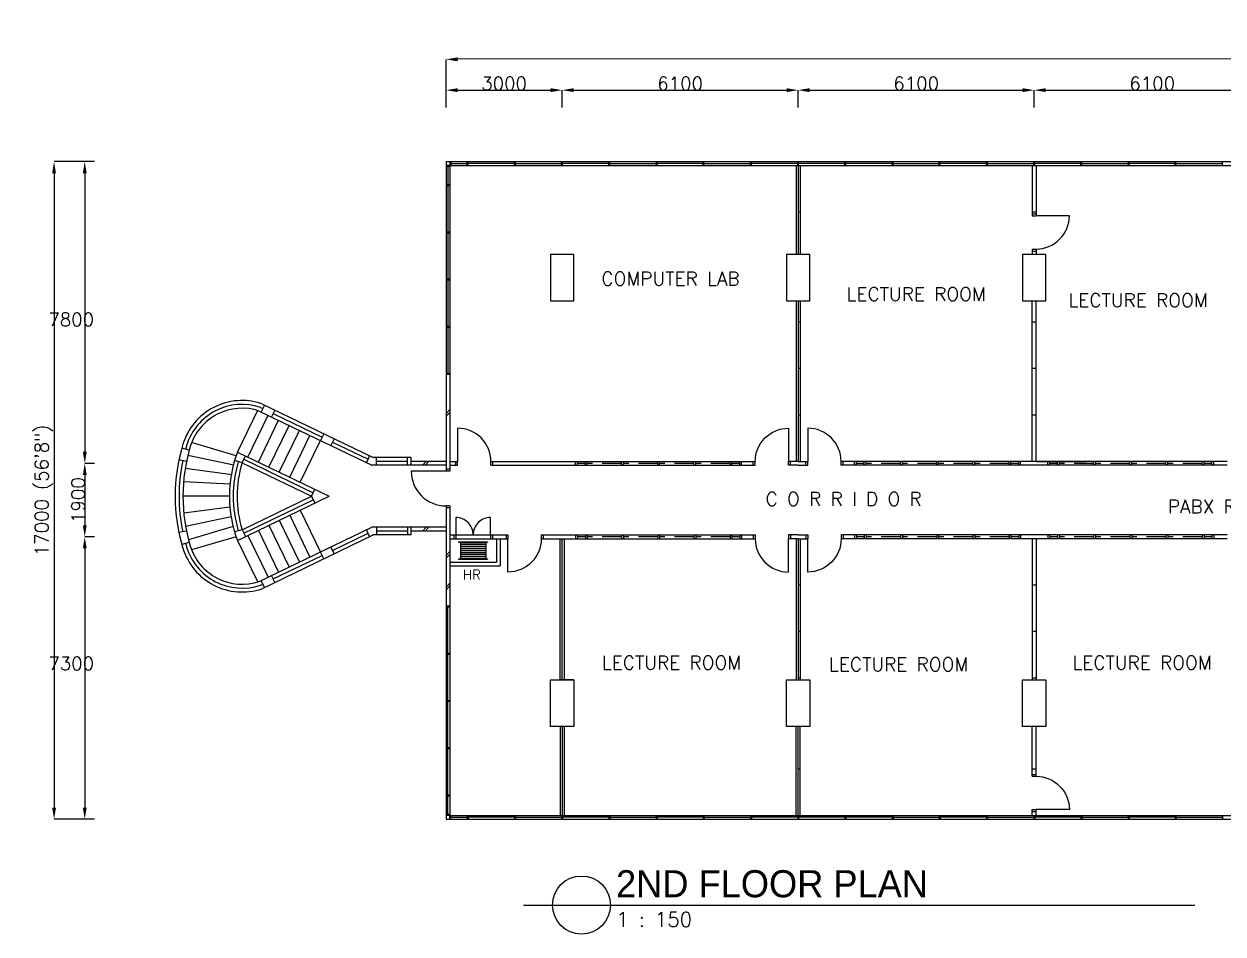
# Model space of a CAD drawing. Extents: x -7545 to 89795, y 102829 to 126356.
# Drawn here: x -7545 to 23443, y 102829 to 126356 of the extents above; entities that cross this region are included whole.
import ezdxf

# ---------------------------------------------------------------- set-up
doc = ezdxf.new("R2010")
doc.units = 0
doc.header["$LTSCALE"] = 2000
doc.header["$MEASUREMENT"] = 0
doc.linetypes.add('HIDDEN', pattern=[0.375, 0.25, -0.125])
doc.layers.get('0').update_dxf_attribs({"linetype": 'CONTINUOUS'})
doc.layers.get('DEFPOINTS').update_dxf_attribs({"linetype": 'CONTINUOUS'})
for name, color, linetype in [('COLUMN', 42, 'CONTINUOUS'), ('DIM', 4, 'CONTINUOUS'), ('DOOR-WIN', 140, 'CONTINUOUS'), ('PARTITION', 41, 'CONTINUOUS'), ('STAIRCASE', 24, 'CONTINUOUS'), ('TEXT', 2, 'CONTINUOUS'), ('WALL', 31, 'CONTINUOUS')]:
    doc.layers.add(name, color=color, linetype=linetype)
doc.styles.add('AMPHIONOUTLINE', font='')
doc.styles.add('ROMANS', font='romans')
doc.styles.get('AMPHIONOUTLINE').set_extended_font_data('AmphionOutline')
doc.dimstyles.get("Standard").update_dxf_attribs({"dimtxt": 0.18, "dimasz": 0.18, "dimexe": 0.18, "dimexo": 0.0625, "dimgap": 0.09, "dimtad": 0, "dimtih": 1, "dimtoh": 1, "dimdec": 4, "dimzin": 0, "dimdsep": 46, "dimtxsty": 'Standard', "dimcen": 0.09, "dimadec": 0, "dimazin": 0, "dimtfac": 1, "dimtdec": 4, "dimtofl": 0, "dimtmove": 0, "dimatfit": 3, "dimfxl": 0, "dimtolj": 1, "dimtzin": 0, "dimarcsym": 0})

# ---------------------------------------------------------------- blocks, each defined once
blk = doc.blocks.new('*D22')
at = {"layer": 'DEFPOINTS', "color": 0}
for p in [(6363, 124645), (3363, 124193), (6363, 124193)]:
    blk.add_point(p, dxfattribs=at)
at = {"layer": 'DIM', "color": 0, "lineweight": -2}
for p, q in [((3363, 124193), (3363, 124645)), ((3663, 124645), (6063, 124645)), ((6363, 124193), (6363, 124645))]:
    blk.add_line(p, q, dxfattribs=at)
at = {"layer": 'DIM', "color": 0}
for points in [[(3663, 124695), (3663, 124595), (3363, 124645)], [(6063, 124695), (6063, 124595), (6363, 124645)]]:
    blk.add_solid(points, dxfattribs=at)
at = {"layer": 'DIM', "color": 0, "insert": (4863, 124817), "char_height": 345, "attachment_point": 5, "style": 'ROMANS'}
blk.add_mtext('\\A1;3000', dxfattribs=at)
blk = doc.blocks.new('*D21')
at = {"layer": 'DEFPOINTS', "color": 0}
for p in [(3362, 125441), (3363, 124595), (76463, 124645)]:
    blk.add_point(p, dxfattribs=at)
at = {"layer": 'DIM', "color": 0, "lineweight": -2}
for p, q in [((3363, 124595), (3362, 125441)), ((76162, 125491), (3662, 125442)), ((76463, 124645), (76462, 125491))]:
    blk.add_line(p, q, dxfattribs=at)
at = {"layer": 'DIM', "color": 0}
for points in [[(76162, 125541), (76162, 125441), (76462, 125491)], [(3662, 125492), (3662, 125392), (3362, 125441)]]:
    blk.add_solid(points, dxfattribs=at)
at = {"layer": 'DIM', "color": 0, "insert": (40031, 125842), "char_height": 345, "attachment_point": 5, "style": 'ROMANS'}
blk.add_mtext('\\A1;73100 (243\'8")', dxfattribs=at)
blk = doc.blocks.new('*D20')
at = {"layer": 'DEFPOINTS', "color": 0}
for p in [(-5719, 113097), (-5974, 105797), (-5719, 105797)]:
    blk.add_point(p, dxfattribs=at)
at = {"layer": 'DIM', "color": 0, "lineweight": -2}
for p, q in [((-5719, 113097), (-5974, 113097)), ((-5974, 112797), (-5974, 106097)), ((-5719, 105797), (-5974, 105797))]:
    blk.add_line(p, q, dxfattribs=at)
at = {"layer": 'DIM', "color": 0}
for points in [[(-6024, 112797), (-5924, 112797), (-5974, 113097)], [(-6024, 106097), (-5924, 106097), (-5974, 105797)]]:
    blk.add_solid(points, dxfattribs=at)
at = {"layer": 'DIM', "color": 0, "insert": (-6324, 109823), "char_height": 345, "attachment_point": 5, "style": 'ROMANS'}
blk.add_mtext('\\A1;7300', dxfattribs=at)
blk = doc.blocks.new('*D19')
at = {"layer": 'DEFPOINTS', "color": 0}
for p in [(-5974, 122797), (-6767, 105797), (-5974, 105797)]:
    blk.add_point(p, dxfattribs=at)
at = {"layer": 'DIM', "color": 0, "lineweight": -2}
for p, q in [((-5974, 122797), (-6767, 122797)), ((-6767, 122497), (-6767, 106097)), ((-5974, 105797), (-6767, 105797))]:
    blk.add_line(p, q, dxfattribs=at)
at = {"layer": 'DIM', "color": 0}
for points in [[(-6817, 122497), (-6717, 122497), (-6767, 122797)], [(-6817, 106097), (-6717, 106097), (-6767, 105797)]]:
    blk.add_solid(points, dxfattribs=at)
at = {"layer": 'DIM', "color": 0, "insert": (-7030, 114297), "char_height": 345, "attachment_point": 5, "rotation": 90, "style": 'ROMANS'}
blk.add_mtext('\\A1;17000 (56\'8")', dxfattribs=at)
blk = doc.blocks.new('*D18')
at = {"layer": 'DEFPOINTS', "color": 0}
for p in [(-5719, 122797), (-5974, 114997), (-5719, 114997)]:
    blk.add_point(p, dxfattribs=at)
at = {"layer": 'DIM', "color": 0, "lineweight": -2}
for p, q in [((-5719, 122797), (-5974, 122797)), ((-5974, 122497), (-5974, 115297)), ((-5719, 114997), (-5974, 114997))]:
    blk.add_line(p, q, dxfattribs=at)
at = {"layer": 'DIM', "color": 0}
for points in [[(-6024, 122497), (-5924, 122497), (-5974, 122797)], [(-6024, 115297), (-5924, 115297), (-5974, 114997)]]:
    blk.add_solid(points, dxfattribs=at)
at = {"layer": 'DIM', "color": 0, "insert": (-6324, 118716), "char_height": 345, "attachment_point": 5, "style": 'ROMANS'}
blk.add_mtext('\\A1;7800', dxfattribs=at)
blk = doc.blocks.new('*D17')
at = {"layer": 'DEFPOINTS', "color": 0}
for p in [(-5719, 114997), (-5974, 113097), (-5719, 113097)]:
    blk.add_point(p, dxfattribs=at)
at = {"layer": 'DIM', "color": 0, "lineweight": -2}
for p, q in [((-5719, 114997), (-5974, 114997)), ((-5974, 114697), (-5974, 113397)), ((-5719, 113097), (-5974, 113097))]:
    blk.add_line(p, q, dxfattribs=at)
at = {"layer": 'DIM', "color": 0}
for points in [[(-6024, 114697), (-5924, 114697), (-5974, 114997)], [(-6024, 113397), (-5924, 113397), (-5974, 113097)]]:
    blk.add_solid(points, dxfattribs=at)
at = {"layer": 'DIM', "color": 0, "insert": (-6147, 114047), "char_height": 345, "attachment_point": 5, "rotation": 90, "style": 'ROMANS'}
blk.add_mtext('\\A1;1900', dxfattribs=at)
blk = doc.blocks.new('*D15')
at = {"layer": 'DEFPOINTS', "color": 0}
for p in [(18563, 124645), (12463, 124193), (18563, 124193)]:
    blk.add_point(p, dxfattribs=at)
at = {"layer": 'DIM', "color": 0, "lineweight": -2}
for p, q in [((12463, 124193), (12463, 124645)), ((12763, 124645), (18263, 124645)), ((18563, 124193), (18563, 124645))]:
    blk.add_line(p, q, dxfattribs=at)
at = {"layer": 'DIM', "color": 0}
for points in [[(12763, 124695), (12763, 124595), (12463, 124645)], [(18263, 124695), (18263, 124595), (18563, 124645)]]:
    blk.add_solid(points, dxfattribs=at)
at = {"layer": 'DIM', "color": 0, "insert": (15513, 124817), "char_height": 345, "attachment_point": 5, "style": 'ROMANS'}
blk.add_mtext('\\A1;6100', dxfattribs=at)
blk = doc.blocks.new('*D14')
at = {"layer": 'DEFPOINTS', "color": 0}
for p in [(12463, 124645), (6363, 124193), (12463, 124193)]:
    blk.add_point(p, dxfattribs=at)
at = {"layer": 'DIM', "color": 0, "lineweight": -2}
for p, q in [((6363, 124193), (6363, 124645)), ((6663, 124645), (12163, 124645)), ((12463, 124193), (12463, 124645))]:
    blk.add_line(p, q, dxfattribs=at)
at = {"layer": 'DIM', "color": 0}
for points in [[(6663, 124695), (6663, 124595), (6363, 124645)], [(12163, 124695), (12163, 124595), (12463, 124645)]]:
    blk.add_solid(points, dxfattribs=at)
at = {"layer": 'DIM', "color": 0, "insert": (9413, 124817), "char_height": 345, "attachment_point": 5, "style": 'ROMANS'}
blk.add_mtext('\\A1;6100', dxfattribs=at)
blk = doc.blocks.new('*D13')
at = {"layer": 'DEFPOINTS', "color": 0}
for p in [(24663, 124645), (18563, 124193), (24663, 124193)]:
    blk.add_point(p, dxfattribs=at)
at = {"layer": 'DIM', "color": 0, "lineweight": -2}
for p, q in [((18563, 124193), (18563, 124645)), ((18863, 124645), (24363, 124645)), ((24663, 124193), (24663, 124645))]:
    blk.add_line(p, q, dxfattribs=at)
at = {"layer": 'DIM', "color": 0}
for points in [[(18863, 124695), (18863, 124595), (18563, 124645)], [(24363, 124695), (24363, 124595), (24663, 124645)]]:
    blk.add_solid(points, dxfattribs=at)
at = {"layer": 'DIM', "color": 0, "insert": (21613, 124817), "char_height": 345, "attachment_point": 5, "style": 'ROMANS'}
blk.add_mtext('\\A1;6100', dxfattribs=at)

msp = doc.modelspace()

# ---------------------------------------------------------------- linework, layer by layer
at = {"color": 7}
for p, q in [((18612.7, 115046.6), (18612.7, 115046.6)), ((18612.7, 115046.6), (19899.4, 115046.6)), ((3687.7, 112971.6), (3687.7, 112961.6)), ((3687.7, 112971.6), (4437.7, 112971.6)), ((3687.7, 112961.6), (4437.7, 112961.6)), ((3737.7, 112961.6), (3737.7, 112531.6)), ((3737.7, 112946.6), (4387.7, 112946.6)), ((3737.7, 112896.6), (4387.7, 112896.6)), ((3737.7, 112846.6), (4387.7, 112846.6)), ((3737.7, 112796.6), (4387.7, 112796.6)), ((4387.7, 112961.6), (4387.7, 112531.6)), ((4437.7, 112971.6), (4437.7, 112961.6)), ((3687.7, 112531.6), (3687.7, 112521.6)), ((3687.7, 112531.6), (4437.7, 112531.6)), ((3687.7, 112521.6), (4437.7, 112521.6)), ((3737.7, 112746.6), (4387.7, 112746.6)), ((3737.7, 112696.6), (4387.7, 112696.6)), ((3737.7, 112646.6), (4387.7, 112646.6)), ((3737.7, 112596.6), (4387.7, 112596.6)), ((3737.7, 112546.6), (4387.7, 112546.6)), ((4437.7, 112531.6), (4437.7, 112521.6)), ((5363.9, 103579.1), (22711.4, 103579.1))]:
    msp.add_line(p, q, dxfattribs=at)
for p, q in [((6312.7, 109396.6), (6312.7, 113046.6)), ((6362.7, 109396.6), (6362.7, 113046.6)), ((6362.7, 113046.6), (6412.7, 113046.6)), ((6412.7, 113046.6), (6412.7, 109396.6)), ((6412.7, 109396.6), (6312.7, 109396.6)), ((6662.7, 109396.6), (6362.7, 109396.6)), ((6412.7, 108196.6), (6312.7, 108196.6)), ((6312.7, 108196.6), (6312.7, 105896.6)), ((6412.7, 108196.6), (6362.7, 108196.6)), ((6362.7, 108196.6), (6362.7, 105896.6)), ((6412.7, 108196.6), (6412.7, 105896.6))]:
    msp.add_line(p, q)
msp.add_circle((6863.9, 103579.1), 750, dxfattribs=at)
at = {"layer": 'COLUMN', "color": 7}
for points in [[(6062.7, 120396.6), (6062.7, 119196.6), (6662.7, 119196.6), (6662.7, 120396.6)], [(12162.7, 120396.6), (12162.7, 119196.6), (12762.7, 119196.6), (12762.7, 120396.6)], [(18262.7, 120396.6), (18262.7, 119196.6), (18862.7, 119196.6), (18862.7, 120396.6)], [(6062.7, 108196.6), (6062.7, 109396.6), (6662.7, 109396.6), (6662.7, 108196.6)], [(12162.7, 108196.6), (12162.7, 109396.6), (12762.7, 109396.6), (12762.7, 108196.6)], [(18262.7, 108196.6), (18262.7, 109396.6), (18862.7, 109396.6), (18862.7, 108196.6)]]:
    msp.add_lwpolyline(points, close=True, dxfattribs=at)
at = {"layer": 'DOOR-WIN', "color": 7}
for p, q in [((3462.7, 122796.6), (3462.7, 122696.6)), ((3487.7, 122796.6), (3487.7, 122696.6)), ((3487.7, 122746.6), (3910.2, 122746.6)), ((3910.2, 122696.6), (3910.2, 122796.6)), ((3935.2, 122696.6), (3935.2, 122796.6)), ((5130.2, 122746.6), (3935.2, 122746.6)), ((5130.2, 122696.6), (5130.2, 122796.6)), ((5155.2, 122696.6), (5155.2, 122796.6)), ((5155.2, 122746.6), (6350.2, 122746.6)), ((6350.2, 122696.6), (6350.2, 122796.6)), ((6375.2, 122696.6), (6375.2, 122796.6)), ((7570.2, 122746.6), (6375.2, 122746.6)), ((7570.2, 122696.6), (7570.2, 122796.6)), ((7595.2, 122696.6), (7595.2, 122796.6)), ((7595.2, 122746.6), (8790.2, 122746.6)), ((8790.2, 122696.6), (8790.2, 122796.6)), ((8815.2, 122696.6), (8815.2, 122796.6)), ((10010.2, 122746.6), (8815.2, 122746.6)), ((10010.2, 122696.6), (10010.2, 122796.6)), ((10035.2, 122696.6), (10035.2, 122796.6)), ((10035.2, 122746.6), (11230.2, 122746.6)), ((11230.2, 122696.6), (11230.2, 122796.6)), ((11255.2, 122696.6), (11255.2, 122796.6)), ((12450.2, 122746.6), (11255.2, 122746.6)), ((12450.2, 122696.6), (12450.2, 122796.6)), ((12475.2, 122696.6), (12475.2, 122796.6)), ((13670.2, 122746.6), (12475.2, 122746.6)), ((13670.2, 122696.6), (13670.2, 122796.6)), ((13695.2, 122696.6), (13695.2, 122796.6)), ((14890.2, 122746.6), (13695.2, 122746.6)), ((14890.2, 122696.6), (14890.2, 122796.6)), ((14915.2, 122696.6), (14915.2, 122796.6)), ((14915.2, 122746.6), (16110.2, 122746.6)), ((16110.2, 122696.6), (16110.2, 122796.6)), ((16135.2, 122696.6), (16135.2, 122796.6)), ((17330.2, 122746.6), (16135.2, 122746.6)), ((17330.2, 122696.6), (17330.2, 122796.6)), ((17355.2, 122696.6), (17355.2, 122796.6)), ((17355.2, 122746.6), (18550.2, 122746.6)), ((18550.2, 122696.6), (18550.2, 122796.6)), ((18575.2, 122696.6), (18575.2, 122796.6)), ((19770.2, 122746.6), (18575.2, 122746.6)), ((19770.2, 122696.6), (19770.2, 122796.6)), ((19795.2, 122696.6), (19795.2, 122796.6)), ((19795.2, 122746.6), (20990.2, 122746.6)), ((20990.2, 122696.6), (20990.2, 122796.6)), ((21015.2, 122696.6), (21015.2, 122796.6)), ((22210.2, 122746.6), (21015.2, 122746.6)), ((22210.2, 122696.6), (22210.2, 122796.6)), ((22235.2, 122696.6), (22235.2, 122796.6)), ((22235.2, 122746.6), (23430.2, 122746.6)), ((23430.2, 122696.6), (23430.2, 122796.6)), ((3462.7, 122696.6), (3362.7, 122696.6)), ((3462.7, 122671.6), (3362.7, 122671.6)), ((3412.7, 122671.6), (3412.7, 122196.6)), ((3462.7, 122196.6), (3362.7, 122196.6)), ((3462.7, 122171.6), (3362.7, 122171.6)), ((3412.7, 122171.6), (3412.7, 120976.6)), ((3462.7, 120976.6), (3362.7, 120976.6)), ((3462.7, 120951.6), (3362.7, 120951.6)), ((3412.7, 120951.6), (3412.7, 119756.6)), ((3462.7, 119756.6), (3362.7, 119756.6)), ((3462.7, 119731.6), (3362.7, 119731.6)), ((3412.7, 119731.6), (3412.7, 118536.6)), ((3462.7, 118536.6), (3362.7, 118536.6)), ((3462.7, 118511.6), (3362.7, 118511.6)), ((3412.7, 118511.6), (3412.7, 117316.6)), ((3462.7, 117316.6), (3362.7, 117316.6)), ((3462.7, 117291.6), (3362.7, 117291.6)), ((6712.7, 114946.6), (6712.7, 115046.6)), ((6762.7, 114946.6), (6762.7, 115046.6)), ((6962.7, 114996.6), (6762.7, 114996.6)), ((6962.7, 114946.6), (6962.7, 115046.6)), ((7012.7, 114946.6), (7012.7, 115046.6)), ((10702.7, 114946.6), (10702.7, 115046.6)), ((10752.7, 114946.6), (10752.7, 115046.6)), ((10952.7, 114996.6), (10752.7, 114996.6)), ((10952.7, 114946.6), (10952.7, 115046.6)), ((11002.7, 114946.6), (11002.7, 115046.6)), ((13922.7, 114946.6), (13922.7, 115046.6)), ((13972.7, 114946.6), (13972.7, 115046.6)), ((14172.7, 114996.6), (13972.7, 114996.6)), ((14172.7, 114946.6), (14172.7, 115046.6)), ((14222.7, 114946.6), (14222.7, 115046.6)), ((17912.7, 114946.6), (17912.7, 115046.6)), ((17962.7, 114946.6), (17962.7, 115046.6)), ((18162.7, 114996.6), (17962.7, 114996.6)), ((18162.7, 114946.6), (18162.7, 115046.6)), ((18212.7, 114946.6), (18212.7, 115046.6)), ((18912.7, 114946.6), (18912.7, 115046.6)), ((18962.7, 114946.6), (18962.7, 115046.6)), ((19162.7, 114996.6), (18962.7, 114996.6)), ((19162.7, 114946.6), (19162.7, 115046.6)), ((19212.7, 114946.6), (19212.7, 115046.6)), ((22902.7, 114946.6), (22902.7, 115046.6)), ((22952.7, 114946.6), (22952.7, 115046.6)), ((23152.7, 114996.6), (22952.7, 114996.6)), ((23152.7, 114946.6), (23152.7, 115046.6)), ((23202.7, 114946.6), (23202.7, 115046.6)), ((6712.7, 113146.6), (6712.7, 113046.6)), ((6762.7, 113146.6), (6762.7, 113046.6)), ((6962.7, 113146.6), (6962.7, 113046.6)), ((7012.7, 113146.6), (7012.7, 113046.6)), ((10702.7, 113146.6), (10702.7, 113046.6)), ((10752.7, 113146.6), (10752.7, 113046.6)), ((10952.7, 113146.6), (10952.7, 113046.6)), ((11002.7, 113146.6), (11002.7, 113046.6)), ((13922.7, 113146.6), (13922.7, 113046.6)), ((13972.7, 113146.6), (13972.7, 113046.6)), ((14172.7, 113146.6), (14172.7, 113046.6)), ((14222.7, 113146.6), (14222.7, 113046.6)), ((17912.7, 113146.6), (17912.7, 113046.6)), ((17962.7, 113146.6), (17962.7, 113046.6)), ((18162.7, 113146.6), (18162.7, 113046.6)), ((18212.7, 113146.6), (18212.7, 113046.6)), ((18912.7, 113146.6), (18912.7, 113046.6)), ((18962.7, 113146.6), (18962.7, 113046.6)), ((19162.7, 113146.6), (19162.7, 113046.6)), ((19212.7, 113146.6), (19212.7, 113046.6)), ((22902.7, 113146.6), (22902.7, 113046.6)), ((22952.7, 113146.6), (22952.7, 113046.6)), ((23152.7, 113146.6), (23152.7, 113046.6)), ((23202.7, 113146.6), (23202.7, 113046.6)), ((6962.7, 113096.6), (6762.7, 113096.6)), ((10952.7, 113096.6), (10752.7, 113096.6)), ((14172.7, 113096.6), (13972.7, 113096.6)), ((18162.7, 113096.6), (17962.7, 113096.6)), ((19162.7, 113096.6), (18962.7, 113096.6)), ((23152.7, 113096.6), (22952.7, 113096.6)), ((3462.7, 111301.6), (3362.7, 111301.6)), ((3462.7, 111276.6), (3362.7, 111276.6)), ((3412.7, 110081.6), (3412.7, 111276.6)), ((3462.7, 110081.6), (3362.7, 110081.6)), ((3462.7, 110056.6), (3362.7, 110056.6)), ((3412.7, 108861.6), (3412.7, 110056.6)), ((3462.7, 108861.6), (3362.7, 108861.6)), ((3462.7, 108836.6), (3362.7, 108836.6)), ((3412.7, 107641.6), (3412.7, 108836.6)), ((3462.7, 107641.6), (3362.7, 107641.6)), ((3462.7, 107616.6), (3362.7, 107616.6)), ((3412.7, 106421.6), (3412.7, 107616.6)), ((3462.7, 106421.6), (3362.7, 106421.6)), ((3462.7, 106396.6), (3362.7, 106396.6)), ((3412.7, 105921.6), (3412.7, 106396.6)), ((3462.7, 105921.6), (3362.7, 105921.6)), ((3462.7, 105896.6), (3362.7, 105896.6)), ((3462.7, 105796.6), (3462.7, 105896.6)), ((3487.7, 105796.6), (3487.7, 105896.6)), ((3487.7, 105846.6), (3910.2, 105846.6)), ((3910.2, 105896.6), (3910.2, 105796.6)), ((3935.2, 105896.6), (3935.2, 105796.6)), ((5130.2, 105846.6), (3935.2, 105846.6)), ((5130.2, 105896.6), (5130.2, 105796.6)), ((5155.2, 105896.6), (5155.2, 105796.6)), ((5155.2, 105846.6), (6350.2, 105846.6)), ((6350.2, 105896.6), (6350.2, 105796.6)), ((6375.2, 105896.6), (6375.2, 105796.6)), ((7570.2, 105846.6), (6375.2, 105846.6)), ((7570.2, 105896.6), (7570.2, 105796.6)), ((7595.2, 105896.6), (7595.2, 105796.6)), ((7595.2, 105846.6), (8790.2, 105846.6)), ((8790.2, 105896.6), (8790.2, 105796.6)), ((8815.2, 105896.6), (8815.2, 105796.6)), ((10010.2, 105846.6), (8815.2, 105846.6)), ((10010.2, 105896.6), (10010.2, 105796.6)), ((10035.2, 105896.6), (10035.2, 105796.6)), ((10035.2, 105846.6), (11230.2, 105846.6)), ((11230.2, 105896.6), (11230.2, 105796.6)), ((11255.2, 105896.6), (11255.2, 105796.6)), ((12450.2, 105846.6), (11255.2, 105846.6)), ((12450.2, 105896.6), (12450.2, 105796.6)), ((12475.2, 105896.6), (12475.2, 105796.6)), ((13670.2, 105846.6), (12475.2, 105846.6)), ((13670.2, 105896.6), (13670.2, 105796.6)), ((13695.2, 105896.6), (13695.2, 105796.6)), ((14890.2, 105846.6), (13695.2, 105846.6)), ((14890.2, 105896.6), (14890.2, 105796.6)), ((14915.2, 105896.6), (14915.2, 105796.6)), ((14915.2, 105846.6), (16110.2, 105846.6)), ((16110.2, 105896.6), (16110.2, 105796.6)), ((16135.2, 105896.6), (16135.2, 105796.6)), ((17330.2, 105846.6), (16135.2, 105846.6)), ((17330.2, 105896.6), (17330.2, 105796.6)), ((17355.2, 105896.6), (17355.2, 105796.6)), ((17355.2, 105846.6), (18550.2, 105846.6)), ((18550.2, 105896.6), (18550.2, 105796.6)), ((18575.2, 105896.6), (18575.2, 105796.6)), ((19770.2, 105846.6), (18575.2, 105846.6)), ((19770.2, 105896.6), (19770.2, 105796.6)), ((19795.2, 105896.6), (19795.2, 105796.6)), ((19795.2, 105846.6), (20990.2, 105846.6)), ((20990.2, 105896.6), (20990.2, 105796.6)), ((21015.2, 105896.6), (21015.2, 105796.6)), ((22210.2, 105846.6), (21015.2, 105846.6)), ((22210.2, 105896.6), (22210.2, 105796.6)), ((22235.2, 105896.6), (22235.2, 105796.6)), ((22235.2, 105846.6), (23430.2, 105846.6)), ((23430.2, 105896.6), (23430.2, 105796.6))]:
    msp.add_line(p, q, dxfattribs=at)
at = {"layer": 'DOOR-WIN', "color": 7, "linetype": 'HIDDEN'}
for p, q in [((7897.7, 114996.6), (7012.7, 114996.6)), ((7897.7, 114946.6), (7897.7, 115046.6)), ((7947.7, 114946.6), (7947.7, 115046.6)), ((8832.7, 114996.6), (7947.7, 114996.6)), ((8832.7, 114946.6), (8832.7, 115046.6)), ((8882.7, 114946.6), (8882.7, 115046.6)), ((9767.7, 114996.6), (8882.7, 114996.6)), ((9767.7, 114946.6), (9767.7, 115046.6)), ((9817.7, 114946.6), (9817.7, 115046.6)), ((10702.7, 114996.6), (9817.7, 114996.6)), ((15107.7, 114996.6), (14222.7, 114996.6)), ((15107.7, 114946.6), (15107.7, 115046.6)), ((15157.7, 114946.6), (15157.7, 115046.6)), ((16042.7, 114996.6), (15157.7, 114996.6)), ((16042.7, 114946.6), (16042.7, 115046.6)), ((16092.7, 114946.6), (16092.7, 115046.6)), ((16977.7, 114996.6), (16092.7, 114996.6)), ((16977.7, 114946.6), (16977.7, 115046.6)), ((17027.7, 114946.6), (17027.7, 115046.6)), ((17912.7, 114996.6), (17027.7, 114996.6)), ((20097.7, 114996.6), (19212.7, 114996.6)), ((20097.7, 114946.6), (20097.7, 115046.6)), ((20147.7, 114946.6), (20147.7, 115046.6)), ((21032.7, 114996.6), (20147.7, 114996.6)), ((21032.7, 114946.6), (21032.7, 115046.6)), ((21082.7, 114946.6), (21082.7, 115046.6)), ((21967.7, 114996.6), (21082.7, 114996.6)), ((21967.7, 114946.6), (21967.7, 115046.6)), ((22017.7, 114946.6), (22017.7, 115046.6)), ((22902.7, 114996.6), (22017.7, 114996.6)), ((7897.7, 113146.6), (7897.7, 113046.6)), ((7947.7, 113146.6), (7947.7, 113046.6)), ((8832.7, 113146.6), (8832.7, 113046.6)), ((8882.7, 113146.6), (8882.7, 113046.6)), ((9767.7, 113146.6), (9767.7, 113046.6)), ((9817.7, 113146.6), (9817.7, 113046.6)), ((15107.7, 113146.6), (15107.7, 113046.6)), ((15157.7, 113146.6), (15157.7, 113046.6)), ((16042.7, 113146.6), (16042.7, 113046.6)), ((16092.7, 113146.6), (16092.7, 113046.6)), ((16977.7, 113146.6), (16977.7, 113046.6)), ((17027.7, 113146.6), (17027.7, 113046.6)), ((20097.7, 113146.6), (20097.7, 113046.6)), ((20147.7, 113146.6), (20147.7, 113046.6)), ((21032.7, 113146.6), (21032.7, 113046.6)), ((21082.7, 113146.6), (21082.7, 113046.6)), ((21967.7, 113146.6), (21967.7, 113046.6)), ((22017.7, 113146.6), (22017.7, 113046.6)), ((7897.7, 113096.6), (7012.7, 113096.6)), ((8832.7, 113096.6), (7947.7, 113096.6)), ((9767.7, 113096.6), (8882.7, 113096.6)), ((10702.7, 113096.6), (9817.7, 113096.6)), ((15107.7, 113096.6), (14222.7, 113096.6)), ((16042.7, 113096.6), (15157.7, 113096.6)), ((16977.7, 113096.6), (16092.7, 113096.6)), ((17912.7, 113096.6), (17027.7, 113096.6)), ((20097.7, 113096.6), (19212.7, 113096.6)), ((21032.7, 113096.6), (20147.7, 113096.6)), ((21967.7, 113096.6), (21082.7, 113096.6)), ((22902.7, 113096.6), (22017.7, 113096.6))]:
    msp.add_line(p, q, dxfattribs=at)
at = {"layer": 'DOOR-WIN', "color": 7}
for points in [[(18612.7, 120536.6, 0.4142136), (19472.7, 121396.6), (18612.7, 121396.6)], [(4522.7, 115046.6, 0.4142136), (3662.7, 115906.6), (3662.7, 115046.6)], [(11352.7, 115046.6, -0.4142136), (12212.7, 115906.6), (12212.7, 115046.6)], [(13572.7, 115046.6, 0.4142136), (12712.7, 115906.6), (12712.7, 115046.6)], [(3362.7, 114796.6), (2462.7, 114796.6, 0.4142136), (3362.7, 113896.6)], [(4512.7, 113146.6), (4512.7, 113596.6, 0.4142136), (4062.7, 113146.6, 0.4142136), (3612.7, 113596.6), (3612.7, 113146.6)], [(5822.7, 113046.6, -0.4142136), (4962.7, 112186.6), (4962.7, 113046.6)], [(11352.7, 113046.6, 0.4142136), (12212.7, 112186.6), (12212.7, 113046.6)], [(13572.7, 113046.6, -0.4142136), (12712.7, 112186.6), (12712.7, 113046.6)], [(18612.7, 106906.6, -0.4142136), (19472.7, 106046.6), (18612.7, 106046.6)]]:
    msp.add_lwpolyline(points, format="xyb", dxfattribs=at)
at = {"layer": 'PARTITION', "color": 7}
for p, q in [((12412.7, 122696.6), (12412.7, 120396.6)), ((12462.7, 122696.6), (12462.7, 120396.6)), ((12512.7, 122696.6), (12512.7, 120396.6)), ((18512.7, 122696.6), (18512.7, 121396.6)), ((18612.7, 122696.6), (18612.7, 121396.6)), ((12462.7, 121496.6), (12512.7, 121496.6)), ((18512.7, 121496.6), (18612.7, 121496.6)), ((18512.7, 121446.6), (18612.7, 121446.6)), ((18512.7, 121396.6), (18612.7, 121396.6)), ((18512.7, 120536.6), (18612.7, 120536.6)), ((18512.7, 120536.6), (18512.7, 120396.6)), ((18512.7, 120486.6), (18612.7, 120486.6)), ((18612.7, 120536.6), (18612.7, 120396.6)), ((12412.7, 119196.6), (12412.7, 115046.6)), ((12462.7, 119196.6), (12462.7, 115046.6)), ((12512.7, 119196.6), (12512.7, 115046.6)), ((18512.7, 115046.6), (18512.7, 119196.6)), ((18612.7, 115046.6), (18612.7, 119196.6)), ((12512.7, 118646.6), (12462.7, 118646.6)), ((18612.7, 118646.6), (18512.7, 118646.6)), ((12512.7, 117446.6), (12462.7, 117446.6)), ((18612.7, 117446.6), (18512.7, 117446.6)), ((12512.7, 116246.6), (12462.7, 116246.6)), ((18612.7, 116246.6), (18512.7, 116246.6)), ((3462.7, 115046.6), (3662.7, 115046.6)), ((3612.7, 114946.6), (3612.7, 115046.6)), ((3662.7, 114946.6), (3662.7, 115046.6)), ((4522.7, 114946.6), (4522.7, 115046.6)), ((4522.7, 115046.6), (11352.7, 115046.6)), ((4572.7, 114946.6), (4572.7, 115046.6)), ((11302.7, 114946.6), (11302.7, 115046.6)), ((11352.7, 114946.6), (11352.7, 115046.6)), ((12212.7, 114946.6), (12212.7, 115046.6)), ((12462.7, 115046.6), (12212.7, 115046.6)), ((12262.7, 114946.6), (12262.7, 115046.6)), ((12462.7, 115046.6), (12712.7, 115046.6)), ((12662.7, 114946.6), (12662.7, 115046.6)), ((12712.7, 114946.6), (12712.7, 115046.6)), ((23552.7, 115046.6), (13572.7, 115046.6)), ((13572.7, 114946.6), (13572.7, 115046.6)), ((13622.7, 114946.6), (13622.7, 115046.6)), ((3462.7, 114946.6), (3662.7, 114946.6)), ((4522.7, 114946.6), (11352.7, 114946.6)), ((12462.7, 114946.6), (12212.7, 114946.6)), ((12462.7, 114946.6), (12712.7, 114946.6)), ((23552.7, 114946.6), (13572.7, 114946.6)), ((3462.7, 113146.6), (4962.7, 113146.6)), ((3562.7, 113146.6), (3562.7, 113046.6)), ((3612.7, 113146.6), (3612.7, 113046.6)), ((4512.7, 113146.6), (4512.7, 113046.6)), ((4562.7, 113146.6), (4562.7, 113046.6)), ((4912.7, 113146.6), (4912.7, 113046.6)), ((4962.7, 113146.6), (4962.7, 113046.6)), ((5822.7, 113146.6), (5822.7, 113046.6)), ((5822.7, 113146.6), (11352.7, 113146.6)), ((5872.7, 113146.6), (5872.7, 113046.6)), ((11302.7, 113146.6), (11302.7, 113046.6)), ((11352.7, 113146.6), (11352.7, 113046.6)), ((12212.7, 113146.6), (12212.7, 113046.6)), ((12462.7, 113146.6), (12212.7, 113146.6)), ((12262.7, 113146.6), (12262.7, 113046.6)), ((12462.7, 113146.6), (12712.7, 113146.6)), ((12662.7, 113146.6), (12662.7, 113046.6)), ((12712.7, 113146.6), (12712.7, 113046.6)), ((23552.7, 113146.6), (13572.7, 113146.6)), ((13572.7, 113146.6), (13572.7, 113046.6)), ((13622.7, 113146.6), (13622.7, 113046.6)), ((3462.7, 113046.6), (4962.7, 113046.6)), ((4662.7, 113046.6), (4662.7, 112446.6)), ((4762.7, 113046.6), (4762.7, 112346.6)), ((5822.7, 113046.6), (11352.7, 113046.6)), ((12462.7, 113046.6), (12212.7, 113046.6)), ((12412.7, 113046.6), (12412.7, 109396.6)), ((12462.7, 113046.6), (12712.7, 113046.6)), ((12462.7, 113046.6), (12462.7, 109396.6)), ((12512.7, 113046.6), (12512.7, 109396.6)), ((23552.7, 113046.6), (13572.7, 113046.6)), ((18512.7, 113046.6), (18512.7, 109396.6)), ((18612.7, 113046.6), (18612.7, 109396.6)), ((3462.7, 112446.6), (4662.7, 112446.6)), ((3462.7, 112346.6), (4762.7, 112346.6)), ((12512.7, 111846.6), (12462.7, 111846.6)), ((18612.7, 111846.6), (18512.7, 111846.6)), ((12512.7, 110646.6), (12462.7, 110646.6)), ((18612.7, 110646.6), (18512.7, 110646.6)), ((12512.7, 109446.6), (12462.7, 109446.6)), ((18612.7, 109446.6), (18512.7, 109446.6)), ((12412.7, 105896.6), (12412.7, 108196.6)), ((12462.7, 105896.6), (12462.7, 108196.6)), ((12512.7, 105896.6), (12512.7, 108196.6)), ((18512.7, 106906.6), (18512.7, 108196.6)), ((18612.7, 106906.6), (18612.7, 108196.6)), ((12462.7, 107096.6), (12512.7, 107096.6)), ((18512.7, 107096.6), (18612.7, 107096.6)), ((18512.7, 106956.6), (18612.7, 106956.6)), ((18512.7, 106906.6), (18612.7, 106906.6)), ((18512.7, 105896.6), (18512.7, 106046.6)), ((18512.7, 106046.6), (18612.7, 106046.6)), ((18512.7, 105996.6), (18612.7, 105996.6)), ((18612.7, 105896.6), (18612.7, 106046.6))]:
    msp.add_line(p, q, dxfattribs=at)
at = {"layer": 'STAIRCASE', "color": 7}
for p, q in [((-1400.8, 116539.9), (1478.9, 115146.6)), ((-2026.4, 115289.1), (-1505.2, 116370)), ((-1756.2, 115158.8), (-1235, 116239.7)), ((-1464.1, 116350.1), (1446.4, 114946.6)), ((-1432.4, 116445), (-1372.1, 116415.9)), ((-1330.8, 116501.5), (-1415.1, 116326.5)), ((-1060.5, 116371.2), (-1144.9, 116196.2)), ((-1101.9, 116285.4), (158.7, 115676.5)), ((-1486, 115028.5), (-964.8, 116109.4)), ((-1215.8, 114898.2), (-694.5, 115979.1)), ((-945.6, 114767.9), (-424.3, 115848.8)), ((-675.3, 114637.6), (-154.1, 115718.4)), ((-405.1, 114507.3), (116.1, 115588.1)), ((200.5, 115763.1), (116.1, 115588.1)), ((470.7, 115632.8), (386.3, 115457.8)), ((-3272.9, 115338.2), (-3465.4, 115392.4)), ((-2060.8, 115194.7), (-3211.8, 115534.2)), ((-2026.4, 115289.1), (342.7, 114146.6)), ((428.8, 115546), (1346.7, 115102.7)), ((-3344.3, 115046.6), (-3540.1, 115087.5)), ((-2122.5, 114950.8), (-3309, 115201.5)), ((-1910.1, 115011), (-2101.6, 115068.6)), ((-1910.1, 115011), (-1823.3, 115191.1)), ((-1910.1, 115011), (-117.7, 114146.6)), ((-1866.7, 115101), (-74.3, 114236.7)), ((1388.8, 115190.1), (1304.5, 115015.1)), ((2462.7, 115146.6), (1478.9, 115146.6)), ((1562.7, 114946.6), (1562.7, 115146.6)), ((2362.7, 115046.6), (1562.7, 115046.6)), ((2362.7, 114946.6), (2362.7, 115146.6)), ((2462.7, 114946.6), (2462.7, 115146.6)), ((3362.7, 115046.6), (2462.7, 115046.6)), ((2849.1, 115046.6), (2750.3, 114946.6)), ((2919.3, 115046.6), (2820.6, 114946.6)), ((-2164.6, 114704.2), (-3378.6, 114862.9)), ((3362.7, 114946.6), (1446.4, 114946.6)), ((-2222.3, 114456.8), (-3421.5, 114519)), ((-2237.3, 114146.6), (-3437.3, 114146.6)), ((-2026.4, 113004.2), (342.7, 114146.6)), ((-1910.1, 113282.3), (-117.7, 114146.6)), ((-1866.7, 113192.2), (-74.3, 114056.6)), ((-117.7, 114146.6), (-30.9, 114326.8)), ((-117.7, 114146.6), (-30.9, 113966.5)), ((-2225, 113866.3), (-3415.7, 113710.6)), ((-405.1, 113786), (116.1, 112705.1)), ((-2192.5, 113612.8), (-3367.3, 113364.5)), ((-945.6, 113525.4), (-424.3, 112444.5)), ((-675.3, 113655.7), (-154.1, 112574.8)), ((-3344.3, 113246.6), (-3540.1, 113205.7)), ((-2139.3, 113360.5), (-3290.9, 113020.8)), ((-1910.1, 113282.3), (-2101.6, 113224.7)), ((-1910.1, 113282.3), (-1823.3, 113102.2)), ((-1756.2, 113134.5), (-1235, 112053.6)), ((-1486, 113264.8), (-964.8, 112183.9)), ((-1464.1, 111943.1), (1446.4, 113346.6)), ((-1400.8, 111753.4), (1478.9, 113146.6)), ((-1215.8, 113395.1), (-694.5, 112314.2)), ((428.8, 112747.3), (1346.7, 113190.6)), ((1388.8, 113103.2), (1304.5, 113278.2)), ((3362.7, 113346.6), (1446.4, 113346.6)), ((2462.7, 113146.6), (1462.7, 113146.6)), ((1562.7, 113346.6), (1562.7, 113146.6)), ((2362.7, 113246.6), (1562.7, 113246.6)), ((2362.7, 113346.6), (2362.7, 113146.6)), ((2462.7, 113146.6), (2462.7, 113346.6)), ((3362.7, 113246.6), (2462.7, 113246.6)), ((2849.1, 113346.6), (2750.3, 113246.6)), ((2919.3, 113346.6), (2820.6, 113246.6)), ((-3272.9, 112955.1), (-3465.4, 112900.9)), ((-2060.8, 113098.6), (-3211.8, 112759)), ((-2026.4, 113004.2), (-1505.2, 111923.3)), ((470.7, 112660.5), (386.3, 112835.4)), ((-1101.9, 112007.9), (158.7, 112616.8)), ((200.5, 112530.2), (116.1, 112705.1)), ((-1432.4, 111848.3), (-1372.1, 111877.4)), ((-1330.8, 111791.8), (-1415.1, 111966.7)), ((-1060.5, 111922.1), (-1144.9, 112097))]:
    msp.add_line(p, q, dxfattribs=at)
for centre, radius, start, end in [((-1906.8, 115022), 1600, 71.56505, 163.03533), ((-1906.8, 115022), 1500, 71.56505, 163.03533), ((-1906.8, 115022), 1400, 71.56505, 163.03533), ((962.7, 114146.6), 4600, 163.03533, 196.96467), ((962.7, 114146.6), 4400, 163.03533, 196.96467), ((962.7, 114146.6), 4500, 163.03533, 164.28754), ((962.7, 114146.6), 3200, 159.08285, 200.91715), ((962.7, 114146.6), 4500, 168.19711, 191.80289), ((962.7, 114146.6), 3100, 163.25525, 196.74475), ((962.7, 114146.6), 3000, 163.25525, 196.74475), ((-1906.8, 113271.3), 1600, 196.96467, 288.43495), ((962.7, 114146.6), 4500, 195.71246, 196.96467), ((-1906.8, 113271.3), 1500, 196.96467, 288.43495), ((-1906.8, 113271.3), 1400, 196.96467, 288.43495)]:
    msp.add_arc(centre, radius, start, end, dxfattribs=at)
at = {"layer": 'WALL', "color": 7}
for p, q in [((3362.7, 122796.6), (76462.7, 122796.6)), ((3362.7, 122796.6), (3362.7, 114796.6)), ((3462.7, 122696.6), (76362.7, 122696.6)), ((3462.7, 122696.6), (3462.7, 114796.6)), ((3462.7, 116386), (3362.7, 116284.8)), ((3462.7, 116314.9), (3362.7, 116213.6)), ((3462.7, 114846.6), (3362.7, 114846.6)), ((3462.7, 114796.6), (3362.7, 114796.6)), ((3362.7, 113896.6), (3362.7, 105796.6)), ((3462.7, 113896.6), (3362.7, 113896.6)), ((3462.7, 113846.6), (3362.7, 113846.6)), ((3462.7, 113896.6), (3462.7, 105896.6)), ((3462.7, 112714.4), (3362.7, 112613.1)), ((3462.7, 112643.2), (3362.7, 112541.9)), ((3462.7, 111897.9), (3362.7, 111796.7)), ((3462.7, 111826.8), (3362.7, 111725.5)), ((3362.7, 105796.6), (76462.7, 105796.6)), ((3462.7, 105896.6), (76362.7, 105896.6))]:
    msp.add_line(p, q, dxfattribs=at)

# ---------------------------------------------------------------- texts
at = {"color": 7}
for s, height, style, p in [('2ND FLOOR PLAN', 700, 'AMPHIONOUTLINE', (7756.1, 103779.2)), ('1 : 150', 375, 'ROMANS', (7762.1, 103017.9))]:
    msp.add_text(s, height=height, dxfattribs=dict(at, style=style)).set_placement(p)
at = {"layer": 'TEXT', "color": 7, "style": 'ROMANS'}
for s, height, p in [('COMPUTER LAB', 350, (7378.3, 119598.4)), ('LECTURE ROOM', 350, (13714.2, 119196.6)), ('LECTURE ROOM', 350, (19448.5, 119040.5)), ('C O R R I D O R', 350, (11621, 113902.2)), ('PABX ROOM', 350, (22017.7, 113705.7)), ('HR', 250, (3800.8, 111994.7)), ('LECTURE ROOM', 350, (7390.8, 109668.7)), ('LECTURE ROOM', 350, (19551.7, 109668.7)), ('LECTURE ROOM', 350, (13260.1, 109626.5))]:
    msp.add_text(s, height=height, dxfattribs=at).set_placement(p)

# ---------------------------------------------------------------- dimensions: what is measured, and where the dimension line sits
at = {"layer": 'DIM', "color": 7}
dim = msp.add_linear_dim(base=(3362.1, 125441.4), p1=(76462.7, 124644.8), p2=(3362.7, 124594.8), angle=180.03919, text='73100 (243\'8")', dimstyle='Standard', override={"dimtxt": 345, "dimasz": 300, "dimexe": 0, "dimexo": 0, "dimgap": 0, "dimtad": 1, "dimtih": 0, "dimdec": 0, "dimtxsty": 'ROMANS', "dimcen": 0, "dimtfac": 0.57971, "dimtdec": 0, "dimtmove": 2}, dxfattribs=at)
dim.commit()
dim.dimension.update_dxf_attribs({"geometry": '*D21', "text_midpoint": (40030.5, 125841.5), "dimtype": 129})
for p1, p2, distance, picture, middle in [((3362.7, 124192.6), (6362.7, 124192.6), 452.2, '*D22', (4862.7, 124817.3)), ((6362.7, 124192.6), (12462.7, 124192.6), 452.2, '*D14', (9412.7, 124817.3)), ((12462.7, 124192.6), (18562.7, 124192.6), 452.2, '*D15', (15512.7, 124817.3)), ((18562.7, 124192.6), (24662.7, 124192.6), 452.2, '*D13', (21612.7, 124817.3)), ((-5719.2, 114996.6), (-5719.2, 113096.6), -255, '*D17', (-6146.7, 114046.6))]:
    dim = msp.add_aligned_dim(p1=p1, p2=p2, distance=distance, dimstyle='Standard', override={"dimtxt": 345, "dimasz": 300, "dimexe": 0, "dimexo": 0, "dimgap": 0, "dimtad": 1, "dimtih": 0, "dimdec": 0, "dimtxsty": 'ROMANS', "dimcen": 0, "dimtfac": 0.57971, "dimtdec": 0, "dimtmove": 2}, dxfattribs=at)
    dim.commit()
    dim.dimension.update_dxf_attribs({"geometry": picture, "text_midpoint": middle})
dim = msp.add_aligned_dim(p1=(-5974.2, 122796.6), p2=(-5974.2, 105796.6), distance=-793, text='17000 (56\'8")', dimstyle='Standard', override={"dimtxt": 345, "dimasz": 300, "dimexe": 0, "dimexo": 0, "dimgap": 0, "dimtad": 1, "dimtih": 0, "dimdec": 0, "dimtxsty": 'ROMANS', "dimcen": 0, "dimtfac": 0.57971, "dimtdec": 0, "dimtmove": 2}, dxfattribs=at)
dim.commit()
dim.dimension.update_dxf_attribs({"geometry": '*D19', "text_midpoint": (-7030.1, 114296.6)})
for base, p1, p2, picture, middle in [((-5974.2, 114996.6), (-5719.2, 122796.6), (-5719.2, 114996.6), '*D18', (-6324.2, 118716.4)), ((-5974.2, 105796.6), (-5719.2, 113096.6), (-5719.2, 105796.6), '*D20', (-6324.2, 109823))]:
    dim = msp.add_linear_dim(base=base, p1=p1, p2=p2, angle=270, dimstyle='Standard', override={"dimtxt": 345, "dimasz": 300, "dimexe": 0, "dimexo": 0, "dimgap": 0, "dimtad": 1, "dimtih": 0, "dimdec": 0, "dimtxsty": 'ROMANS', "dimcen": 0, "dimtfac": 0.57971, "dimtdec": 0, "dimtmove": 2}, dxfattribs=at)
    dim.commit()
    dim.dimension.update_dxf_attribs({"geometry": picture, "text_midpoint": middle, "dimtype": 129})

doc.saveas('drawing.dxf')
